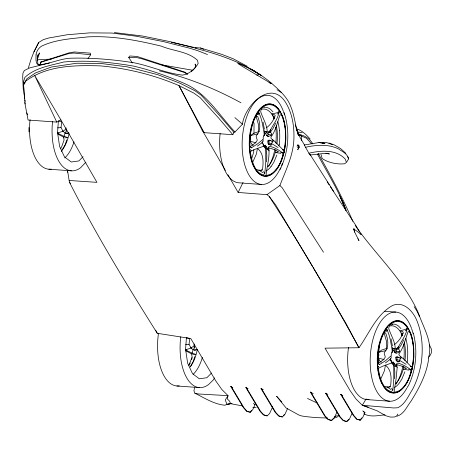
<?xml version="1.0" encoding="UTF-8"?>
<svg xmlns="http://www.w3.org/2000/svg" width="454" height="454" viewBox="0 0 454 454"><rect width="100%" height="100%" fill="white"/><g stroke="black" fill="none" stroke-linecap="round" stroke-linejoin="round"><path stroke-width="0.68" d="M253.775 149.769L253.752 151.891L251.516 159.36M253.962 133.482L254.07 123.573L253.383 121.57M259.296 110.719L259.183 110.316L259.172 111.065L259.183 110.316A35.469 17.751 -85.9 0 1 266.441 104.624A35.877 17.939 -85.8 0 1 270.243 104.074A35.9 17.978 -85.8 0 1 273.938 105.112A35.491 17.751 -85.9 0 1 280.322 111.746A35.491 17.751 -85.9 0 1 284.573 123.153L285.628 130.128L285.884 137.551A35.469 17.74 -85.9 0 1 284.011 152.362L283.103 155.841A35.582 17.797 -85.9 0 1 279.386 165.103M266.668 161.845L266.787 154.718L266.248 150.671M387.324 327.487L387.205 327.084L387.194 327.833L387.205 327.084A35.469 17.751 -85.9 0 1 394.464 321.392A35.877 17.939 -85.8 0 1 398.266 320.842A35.9 17.978 -85.8 0 1 401.96 321.88A35.491 17.751 -85.9 0 1 408.345 328.514A35.491 17.751 -85.9 0 1 412.601 339.921L413.656 346.896L413.912 354.319A35.469 17.74 -85.9 0 1 412.039 369.13L411.131 372.609A35.582 17.797 -85.9 0 1 407.414 381.871M394.691 378.613L394.81 371.486L394.271 367.439M283.795 152.198L283.801 151.789L284.011 152.362L283.637 152.487L284.011 152.362M411.818 368.966L411.823 368.557L412.039 369.13L411.659 369.255L412.039 369.13M378.642 363.461L378.761 358.529M378.823 355.715L378.857 354.307M378.908 352.196L379.056 345.863M249.978 138.901L249.904 146.126L251.3 147.891L257.475 143.952L262.616 139.758L263.258 138.907L263.218 137.295L265.074 133.096L264.143 133.283L264.149 135.133M264.472 132.347L264.455 130.525M392.494 349.115L392.477 347.293M251.891 159.944L250.574 153.497L250.563 151.398L254.751 149.406L263.218 146.381L263.371 144.094L261.907 142.794L263.189 141.103L263.07 139.701M391.24 363.149L391.916 362.718L393.385 365.254L393.743 367.382L393.817 378.528L392.875 389.958L391.325 391.813L387.869 390.173A35.35 17.661 -86 0 1 383.289 384.788A35.35 17.644 -86 0 1 379.947 376.667L378.596 370.265L378.591 368.166L382.773 366.174L391.24 363.149L391.393 360.862L389.929 359.562L391.217 357.871L391.093 356.469M265.028 147.715L265.108 146.546L264.404 145.621M393.05 364.483L393.13 363.314L392.426 362.388M58.373 121.07L57.556 132.63L59.633 146.511L64.491 156.902L71.284 162.01L78.848 160.949L83.054 156.721M186.395 337.838L185.578 349.398L187.661 363.279L192.519 373.67L199.312 378.778L206.871 377.717L211.547 373.018M276.236 169.966L272.701 173.496A35.503 17.763 -85.9 0 1 265.159 176.033L265.391 175.392L265.159 176.027A35.486 17.757 -85.9 0 1 258.042 172.503M400.729 390.258A35.503 17.763 -85.9 0 1 393.181 392.801L393.414 392.16L393.181 392.795A35.486 17.757 -85.9 0 1 386.065 389.271A35.923 17.95 -86 0 1 383.085 385.253A35.923 17.927 -86 0 1 379.686 377.002A35.486 17.763 -85.9 0 1 377.836 366.815A35.503 17.768 -85.9 0 1 378.069 351.89L379.362 344.575M280.561 161.885L282.774 155.677L282.638 152.782C278.654 150.047 274.295 147.192 269.477 146.324L268.779 146.71L268.637 147.385C270.13 156.454 266.992 165.767 266.101 174.818L266.515 175.346L267.134 175.306L270.794 174.143A35.225 17.61 -85.8 0 0 276.083 169.427M397.188 367.615L396.109 378.681L394.129 391.586L394.537 392.114L395.162 392.074L398.816 390.911A35.225 17.649 -86 0 0 404.134 386.28A35.304 17.712 -86 0 0 408.611 378.698L410.796 372.445L410.66 369.55C406.676 366.815 402.318 363.96 397.505 363.092L396.807 363.478L396.66 364.153L397.188 367.615L393.204 361.883L392.772 361.906L392.483 362.553L394.492 366.083M285.362 143.833L285.606 141.313A36.224 18.126 -85.9 0 0 285.668 139.418M413.39 360.601L413.634 358.081M194.567 344.245L193.813 349.563M413.441 358.07L412.266 366.418L411.517 367.014L403.714 359.097L399.304 355.465L398.901 354.585L399.14 353.649C403.861 347.242 405.36 339.007 408.106 331.636L409.434 331.551L410.558 334.082L412.323 340.199L413.361 347.06M251.925 159.899A35.35 17.644 -86 0 0 255.267 168.02A35.35 17.661 -86 0 0 259.847 173.377L263.297 175.045L264.852 173.19L265.789 161.76L265.715 150.614L265.363 148.486L263.887 145.95L263.218 146.381M251.334 127.807L250.041 135.122A35.503 17.768 -85.9 0 0 249.814 150.047L250.165 150.223L250.103 149.508L249.814 150.047A35.486 17.763 -85.9 0 0 252.6 163.292M378.08 366.679L378.125 366.276L377.836 366.815L378.193 366.991L377.836 366.815M280.322 111.746L280.226 112.49L280.322 111.746L280.146 112.132M408.345 328.514L408.254 329.258L408.345 328.514L408.174 328.9M66.08 127.824L65.915 129.101L63.089 131.229L61.006 127.619L61.738 121.888L58.504 120.951M194.181 343.956L193.937 345.869L191.117 347.997L189.029 344.387L189.766 338.656L186.532 337.719M253.372 145.405L252.14 144.775L250.058 141.166L250.79 135.434L253.616 133.306L259.325 131.444M381.394 362.173L380.168 361.543L378.08 357.934L378.818 352.202L381.638 350.074L387.353 348.212M278.966 145.865L279.204 144.27M406.994 362.632L407.227 361.038M285.243 145.087L284.681 148.81A36.292 18.069 -85.8 0 1 281.9 159.246C279.59 165.262 276.355 171.47 270.658 174.892A36.224 18.126 -85.9 0 1 264.932 176.283L263.053 175.959M413.265 361.855L412.703 365.578A36.292 18.069 -85.8 0 1 409.928 376.014L408.923 378.5M268.331 144.463L270.879 145.064L271.781 144.815L271.378 143.436L272.536 142L272.179 141.58L272.491 139.531L271.276 138.697L270.879 137.817L271.112 136.881C275.839 130.474 277.332 122.24 280.078 114.868L281.412 114.783L282.53 117.314L284.3 123.431L285.333 130.292A35.242 17.604 -85.9 0 1 285.373 141.296L284.238 149.65L283.795 150.257L282.399 149.746M396.995 361.378L398.901 361.832L399.804 361.583L399.406 360.204L400.564 358.768L400.207 358.348L400.519 356.299M297.41 145.042L299.101 147.181L297.784 149.599L299.101 147.181L298.749 145.132L297.41 145.042L297.109 146.421M65.785 132.795L66.358 129.322M257.407 148.407L256.425 153.94L252.549 162.64M385.435 365.175L384.447 370.708L380.577 379.408M194.499 387.795L193.937 390.877L194.902 393.226C204.516 397.954 213.953 404.264 224.9 405.223L226.96 404.338L231.829 403.328L226.96 404.338L225.269 399.963L228.044 395.65L221.79 389.453L215.815 380.963L190.754 338.531L157.271 333.293C126.206 283.949 95.766 234.105 69.377 182.077L67.51 170.312L67.725 172.344M69.297 180.488L96.94 182.343L60.91 119.941L56.756 122.092L28.074 120.032L25.089 104.244L23.591 84.966L25.816 81.101C46.915 65.359 74.995 65.143 100.215 65.87C127.307 68.287 153.946 74.893 178.955 85.59L202.115 130.06L204.164 132.653L232.845 134.707L233.901 132.341L235.002 132L242.447 124.203C244.49 106.446 270.181 79.036 285.208 101.792C291.984 112.382 294.237 125.287 293.931 137.704C293.732 154.678 285.827 170.051 279.891 185.533L266.986 194.653L238.146 192.462L227.902 174.722M262.537 143.038L262.77 141.83M390.792 358.598L390.61 360.765M428.695 358.478C426.709 374.085 419.133 388.193 410.915 401.347C406.835 406.602 403.935 414.161 397.091 416.187M58.118 134.083L58.322 133.056M186.146 350.851L186.35 349.824M428.389 358.212C433.383 342.554 423.287 327.703 418.52 313.362C403.85 279.829 375.844 255.171 355.266 225.559M64.616 137.84L67.771 137.664L64.218 136.325L65.007 132.982L62.72 130.956M192.644 354.608L195.799 354.432L192.241 353.093L193.029 349.75L190.742 347.724M66.783 139.911L65.177 144.69L61.449 151.12M194.806 356.679L193.2 361.458L190.578 366.35M37.517 58.941L39.6 52.914C36.729 55.734 37.307 60.2 37.915 63.81L39.118 65.149M357.996 238.73L358.961 240.614L354.665 232.085L353.717 229.429L353.916 228.691L354.79 229.713M28.381 67.884L30.883 59.746L33.936 51.87L38.743 42.443L43.363 39.623L48.703 38.005L67.243 34.737L89.75 32.87L111.985 33.051L136.075 36.189L163.571 41.637L189.125 48.067L197.694 50.683L207.518 54.537M276.866 154.967L273.836 162.305L270.998 166.675M404.894 371.735L401.864 379.073L399.021 383.443A32.33 16.162 -85.8 0 1 394.73 387.381M40.009 64.916L41.019 61.903L69.417 52.76L74.348 51.983L90.312 53.146L90.692 54.741L87.974 58.543M270.737 131.802L268.728 132.296L267.332 133.232L266.697 134.424L267.593 136.279L270.056 135.973L271.378 135.031L271.787 133.822L270.278 131.927L270.737 131.802L270.658 129.657C273.768 123.664 278.779 117.66 279.102 110.759C277.127 107.649 273.995 104.987 270.198 104.67A35.242 17.621 -85.8 0 0 264.603 106.083L261.095 108.881L260.715 111.849C262.832 118.409 267.145 124.89 267.219 131.83L268.166 131.893L269.455 131.127L270.658 129.657M398.76 348.57L396.756 349.064L395.355 350L394.719 351.192L395.621 353.047L398.084 352.741L399.406 351.799L399.809 350.59L398.3 348.695L398.76 348.57L398.686 346.425C401.79 340.432 406.807 334.428 407.13 327.527C405.15 324.417 402.023 321.755 398.226 321.438A35.242 17.621 -85.8 0 0 392.631 322.851L389.123 325.649L388.738 328.617C390.86 335.177 395.167 341.658 395.247 348.598L396.189 348.661L397.483 347.895L398.686 346.425M39.714 65.331L41.019 61.903M392.171 351.901L393.096 349.864L392.165 350.051C392.738 352.094 390.729 353.66 391.28 355.675L385.503 360.72L379.328 364.658L377.927 362.894L378 355.669A35.225 17.564 -85.9 0 1 379.669 344.807A35.304 17.615 -85.8 0 1 382.887 335.131L385.696 329.945L386.683 329.127C389.975 335.466 390.877 343.02 392.165 350.051M189.897 362.979L192.11 356.776L191.537 353.848L185.595 350.698M37.353 56.682L38.125 54.826M266.458 135.53L267.69 135.615L268.308 134.219L268.059 132.591M394.481 352.298L395.718 352.383L396.331 350.987L396.081 349.359M253.366 403.436L255.029 404.707L252.77 409.61L250.404 412.249L246.681 411.375L243.389 407.584L230.723 386.399L232.862 387.71M272.695 406.795L269.58 413.566L267.088 415.892L263.337 414.831L260.029 411.262L245.818 387.483L248.071 388.652M287.603 408.498L284.766 414.655L282.274 416.982L278.529 415.921L275.22 412.351L261.005 388.573L263.258 389.742M336.993 412.039L334.155 418.191L331.664 420.517L327.919 419.456L324.61 415.887L310.394 392.108L313.243 393.658M352.179 413.129L349.347 419.28L346.856 421.607L343.105 420.546L339.802 416.976L325.586 393.198L327.839 394.367M362.769 410.887L364.982 412.59L362.723 417.487L360.357 420.132L356.634 419.252L353.343 415.467L340.676 394.282L342.815 395.587M238.146 192.462L243.06 182.44M280.118 169.461C288.716 152.079 290.214 131.098 284.13 112.683M408.668 379.124C406.426 383.993 403.419 388.868 398.686 391.66M408.14 386.229C416.29 369.948 417.85 350.556 413.31 332.998M254.83 118.318L257.673 113.177L258.655 112.359C261.947 118.698 262.849 126.252 264.143 133.283M262.962 144.463L263.371 144.094M390.99 361.231L391.393 360.862M38.743 42.443L33.936 51.87M258.411 114.794L259.296 113.04M386.433 331.562L387.324 329.808M275.828 123.006L272.95 128.584L270.357 132.188L268.24 132.324M403.85 339.774L400.973 345.352L398.379 348.956L396.263 349.092M258.655 112.359L257.713 114.056L256.601 114.573M386.683 329.127L385.735 330.824L384.629 331.341M397.823 414.025L396.626 416.04L394.333 417.033L390.292 417.073L385.69 415.711L377.206 410.853L362.32 405.274L366.168 398.794M318.878 142.539L324.888 143.345L318.878 142.539L304.345 144.991L305.542 147.272C316.296 144.9 328.06 143.907 338.292 148.793C342.18 151.415 347.582 153.781 348.627 158.855L346.578 162.26L344.609 163.758C337.367 164.575 328.117 162.753 322.124 158.469L321.052 154.536M85.868 162.203L80.761 167.588A44.674 22.354 -85.9 0 1 52.568 121.422M214.594 377.859L213.187 380.083L208.789 384.356A44.674 22.354 -85.9 0 1 180.743 336.868M132.392 62.964L128.686 57.459L136.512 57.533L141.671 58.736L184.784 72.583L185.016 72.22L187.746 74.269M264.5 131.791L266.481 131.529L266.742 132L263.853 135.916M392.528 348.559L394.503 348.297L394.764 348.768L391.881 352.684M268.28 144.185L269.012 143.044L268.944 141.308L268.144 140.717M396.302 360.953L397.04 359.812L396.972 358.075L396.172 357.485M259.183 110.316L257.543 112.564A35.577 17.808 -85.9 0 0 254.615 117.955M387.205 327.084L385.571 329.332A35.577 17.808 -85.9 0 0 381.388 337.804M392.154 351.061L392.755 350.289M128.686 57.459L129.867 55.978L137.159 56.483L185.016 72.22M272.536 142L273.762 140.513L272.491 139.531M400.564 358.768L401.79 357.281M250.324 411.778L251.505 410.456M359.88 420.098L361.855 417.896M261.907 142.794L257.395 146.148M389.929 359.562L385.418 362.916M191.509 71.391L194.692 68.282L195.765 66.119L195.055 64.054L195.918 65.858M283.29 415.552L284.289 414.621M331.187 420.483L333.179 418.622M346.379 421.573L348.871 419.246M400.729 390.264L404.259 386.734A35.872 17.99 -86 0 0 407.437 381.922M266.509 127.75C270.59 124.81 273.597 120.31 275.203 115.577L274.801 114.924L272.003 114.039L277.218 112.717L279.193 111.656M394.532 344.518C398.612 341.578 401.625 337.078 403.231 332.345L402.823 331.692L400.025 330.807L405.24 329.485L407.221 328.424M339.444 415.24L336.533 417.447L333.798 417.992M277.105 114.113L279.199 112.706M405.133 330.881L407.227 329.473M250.648 146.398L255.193 143.078L257.095 140.695L257.163 139.48L256.391 137.795L256.181 135.854C261.254 130.61 260.21 122.79 257.702 116.491L255.738 115.543M378.676 363.166L383.216 359.846L385.123 357.463L385.191 356.248L384.419 354.563L384.203 352.622C389.277 347.378 388.238 339.558 385.73 333.259L384.873 332.572M334.15 417.101L337.441 415.472M58.163 134.225L63.509 137.08L64.048 136.824M191.537 353.848L192.07 353.592M390.911 325.126L392.636 324.338M269.165 150.847L267.883 149.264L269.057 148.736M395.911 366.032L397.085 365.504M264.495 146.171L265.641 145.717L267.883 149.264M392.523 362.939L393.669 362.485M37.058 60.28L38.732 59.667L51.342 59.111M403.146 333.554L401.904 333.985L402.846 333.752M57.38 133.09L63.089 131.229M185.402 349.858L191.117 347.997M40.758 62.26L68.917 53.527L73.764 53.039L90.692 54.741M227.545 404.593L231.829 403.328M297.387 147.646L299.101 147.181M273.875 117.217L274.823 116.984M266.158 149.996L267.985 149.599M394.18 366.764L396.013 366.367M65.62 133.601L68.917 132.812L67.181 133.34L65.007 132.982M194.301 350.21L196.945 349.58L195.203 350.108L193.029 349.75M49.463 62.97L29.68 67.896L24.363 70.489L22.978 73.06L22.7 76.868L23.233 89.262M250.79 135.434L257.951 133.834M378.818 352.202L385.979 350.601M272.179 141.58L270.896 140.604L269.341 140.161L268.212 140.394L267.752 141.234L268.042 143.646L270.879 145.064M400.207 358.348L398.924 357.372L397.369 356.929L396.24 357.162L395.78 358.002L396.07 360.414L398.901 361.832M299.992 135.377L301.195 135.15L301.592 140.439M256.726 75.086L258.615 74.74M268.365 141.024L270.896 140.604M396.393 357.792L398.924 357.372M268.121 140.343L269.341 140.161M395.536 357.196L397.369 356.929M305.542 147.272L308.873 153.202C320.967 150.439 336.079 149.111 345.329 159.206L346.158 161.755M308.873 153.202L310.15 155.013L325.234 153.31L329.388 153.94L325.915 153.27M385.015 414.877C377.915 415.467 370.43 417.464 363.796 413.759M57.618 127.852L61.006 127.619M185.641 344.62L189.029 344.387M252.827 407.482L256.169 407.346M265.562 148.186L267.338 148.123M393.584 364.954L395.36 364.891M323.396 142.97L322.153 142.987L326.029 142.346L332.606 144.775M327.408 418.015L315.848 417.612L306.836 416.721L301.814 416.006L298.931 415.064L286.094 407.964L276.611 396.257L281.809 401.983M264.83 131.978L266.742 132M392.858 348.746L394.764 348.768M298.658 135.008L301.195 135.15M247.299 66.301L233.367 58.844L221.807 54.361L200.447 47.976L196.525 47.727L194.857 48.158C222.182 55.218 249.672 64.774 271.56 83.235C279.096 90.108 287.405 96.952 290.901 106.911C294.663 116.042 295.276 126.019 298.465 135.332L295.287 124.873M48.907 169.211L71.42 170.829M261.498 184.449L238.986 182.831A44.674 22.354 -85.9 0 1 220.133 133.431M384.566 311.279L395.826 312.085M176.929 385.979L199.448 387.597M367.014 399.599L389.526 401.217M254.552 404.673L255.029 404.707M364.982 412.59L363.399 411.704M114.312 32.563L142.533 36.036L170.301 41.706L193.58 47.704M298.834 134.668C304.696 135.122 310.02 138.793 312.795 143.952M362.32 405.274L393.692 407.97L397.789 407.76C405.218 404.219 408.339 395.837 412.595 389.328C416.874 381.059 419.661 372.104 421.227 362.939C423.207 349.035 422.356 334.507 417.169 321.353C413.611 311.705 403.634 300.463 392.37 305.582C376.287 314.718 369.278 333.332 358.961 347.741L325.024 348.156L350.091 390.588L356.067 399.072L362.32 405.274L368.256 407.147M268.405 143.033L271.378 143.436L278.058 147.544M396.433 359.801L399.406 360.204L406.086 364.312M297.461 131.955L302.182 132.63M280.913 153.338L275.504 152.55L278.489 151.676L274.727 149.724L268.314 147.629M408.935 370.106L403.532 369.318L406.512 368.444L402.755 366.491L396.342 364.397M265.17 146.608L266.413 146.818M392.574 363.268L394.435 363.586M162.384 64.99L192.944 70.296M391.081 392.727L392.96 393.05A36.224 18.137 -86.1 0 0 398.686 391.683M242.504 405.921L230.7 403.702L229.486 401.075L227.306 398.975L228.044 395.65L198.472 393.981L194.902 393.226M268.331 134.384L271.378 135.031M396.353 351.152L399.406 351.799M280.583 152.34L282.638 152.782M408.611 369.108L410.66 369.55M171.328 42.233L196.179 47.897M296.11 128.624C301.762 130.236 306.285 134.673 310.105 139.003M360.357 420.132L357.111 419.286L353.819 415.501L341.153 394.316M250.404 412.249L247.158 411.409L243.866 407.618L231.2 386.433M266.827 135.383L267.69 135.615M395.718 352.383L394.855 352.151L394.605 350.522M250.058 141.166L256.096 142.879M378.08 357.934L384.124 359.647M159.337 70.841C187.984 77.589 215.179 88.729 240.983 102.78M346.856 421.607L343.582 420.58L340.279 417.01L326.063 393.232M331.664 420.517L328.395 419.49L325.087 415.921L310.871 392.142M282.274 416.982L279.006 415.955L275.697 412.385L261.481 388.607M267.088 415.892L263.814 414.865L260.511 411.296L246.295 387.517M328.974 142.959L334.377 144.957L340.648 148.611L345.829 153.299M359.954 233.867L361.174 234.315L355.448 230.127L353.717 229.429M64.218 136.325L59.741 134.322L57.885 132.994M192.241 353.093L187.763 351.09L185.907 349.762M266.969 135.803L268.479 136.416M394.997 352.571L396.507 353.184M200.447 47.976L203.63 49.333M269.001 82.577L271.316 83.581L243.554 67.113L237.873 63.52L237.998 63.129L248.219 67.958L261.589 75.608L252.231 69.763L252.282 70.257M300.582 135.638L306.512 138.249L311.285 143.504M307.5 398.47L317.511 403.214M257.912 73.469L259.921 74.632M282.382 149.389L283.795 150.257M410.41 366.157L411.823 367.025M263.053 172.775L258.769 170.137L260.721 170.352L262.514 169.376C263.519 162.192 263.785 153.157 257.322 148.384M391.076 389.543L386.797 386.904L388.749 387.12L390.536 386.144C391.547 378.959 391.808 369.925 385.344 365.152M250.75 68.991L255.523 71.976M277.025 89.761L281.44 92.548M325.586 393.198L326.766 393.959M310.394 392.108L311.58 392.869M261.005 388.573L262.191 389.328M245.818 387.483L246.999 388.238M253.939 70.779L256.209 72.311M184.784 72.583L187.02 74.252M340.676 394.282L341.788 395.128M230.723 386.399L231.829 387.251M266.986 194.653L269.182 196.389L275.697 204.975L309.571 261.515M234.877 117.609L242.447 124.203M269.455 131.127L270.232 131.847M397.483 347.895L398.254 348.615M273.762 140.513L283.489 150.246M279.891 185.533L282.155 187.712L323.486 252.231M265.193 175.545L265.159 176.027M393.215 392.313L393.181 392.795M233.901 132.341L219.764 115.747L201.19 95.249L194.97 90.777L180.011 83.218L157.651 74.643L127.211 66.857L101.27 63.503L76.669 63.237L51.393 67.027L35.622 72.873L26.871 78.735L24.647 82.6L24.754 83.973M232.845 134.707L218.709 118.114L200.14 97.616L193.915 93.149L178.955 85.59L204.164 132.653M235.002 132C219.481 115.52 207.217 94.211 186.129 84.234C169.075 76.709 151.42 70.188 133.232 66.034C110.316 62.124 86.935 59.956 63.719 62.005C50.354 65.597 35.287 67.578 24.822 77.441L23.477 81.97L23.92 93.087L24.76 98.603M272.945 111.82L270.505 109.289A32.348 16.179 -86 0 0 265.601 107.348M400.973 328.588L398.527 326.057A32.348 16.179 -86 0 0 393.624 324.116A32.319 16.157 -85.8 0 0 392.489 324.128M69.377 182.077L70.648 183.688M265.641 145.717L265.176 145.115L264.455 145.785L266.47 149.315M263.57 171.516L264.852 173.19M391.592 388.284L392.875 389.958M250.773 147.175L251.3 147.891M378.801 363.943L379.328 364.658M327.198 181.963L329.156 184.903M256.221 170.817L253.468 166.164A36.292 18.16 -85.9 0 1 249.904 153.696C248.071 139.673 249.836 124.617 257.27 112.365A36.292 18.205 -86.1 0 1 262.463 106.52L264.33 105.283A36.224 18.126 -85.9 0 1 270.051 103.892L271.929 104.216A36.32 18.171 -85.9 0 1 278.767 109.352L282.666 116.78A36.292 18.16 -85.9 0 1 285.084 126.484L285.226 127.676M384.249 387.585L381.496 382.932M330.33 186.673L355.703 225.235L359.528 231.898M310.19 154.689L333.809 191.628M269.182 196.389C300.996 245.693 330.773 296.286 358.961 347.741L346.152 323.747L313.101 267.491M414.19 306.649L416.982 311.211L419.581 316.699M429.41 344.858L431.266 348.774A10.51 7.372 -30.6 0 1 428.797 357.06M309.923 262.117L312.397 266.294M304.549 145.11L299.969 137.329L296.576 129.095M60.91 119.941L34.566 75.245L56.756 122.092M202.115 130.06L225.434 170.437M318.192 153.401C330.625 175.579 342.764 197.955 352.837 221.325M317.42 154.088C327.209 172.616 338.712 190.521 345.993 210.225L343.797 205.089M155.677 330.137L157.271 333.293M251.062 150.342L251.289 150.796M344.03 204.527L340.5 197.388L343.247 203.806M339.433 195.209L345.993 210.225M410.694 333.548L406.79 326.12A36.32 18.171 -85.9 0 0 399.957 320.984L398.073 320.66A36.224 18.109 -85.7 0 0 392.358 322.079L390.485 323.288A36.292 18.205 -86.1 0 0 385.298 329.133C377.864 341.385 376.094 356.435 377.927 370.458M347.673 156.545L348.627 158.855M391.303 361.049L391.927 362.786M263.28 144.281L263.905 146.018M26.848 112.927L27.433 114.748M309.969 154.417L310.15 155.013M296.763 129.719L298.465 135.332M383.902 332.294L386.519 341.431L386.791 349.154M255.88 115.526L258.491 124.663L258.74 131.683M342.271 201.003L342.821 203.052M24.811 102.559L25.163 103.926M391.081 338.911L392.432 346.033M263.053 122.143L264.404 129.265M353.916 228.691L354.665 232.085M63.509 137.08L64.088 140.008L61.875 146.211A35.304 17.621 -85.8 0 1 60.768 148.435M24.97 99.982L25.18 101.361M285.367 128.874L285.509 130.065M298.749 145.132L298.863 146.54M28.931 127.534L28.971 131.944M69.093 133.607A30.73 15.374 -85.9 0 1 65.938 143.702L64.752 146.126A30.73 15.374 -85.9 0 1 61.335 151.12M73.991 141.892A36.297 18.149 -85.9 0 1 64.718 157.93M66.568 130.026A35.469 17.751 -85.9 0 1 66.392 131.263M51.257 169.126A44.674 22.354 -85.9 0 1 30.049 119.811M261.373 109.318A30.73 15.374 -85.9 0 1 274.278 118.744M276.27 125.259A30.73 15.374 -85.9 0 1 276.929 143.924M275.901 149.809A30.73 15.374 -85.9 0 1 273.036 158.542L271.855 160.966A30.73 15.374 -85.9 0 1 267.695 166.749M262.429 170.051A30.73 15.374 -85.9 0 1 256.589 169.444M262.962 175.931A36.292 18.16 -85.9 0 1 256.152 170.738M252.628 163.247A35.923 17.927 -86 0 0 255.057 168.485A35.923 17.95 -86 0 0 258.054 172.469M254.859 118.363A35.304 17.615 -85.8 0 0 251.647 128.039A35.225 17.564 -85.9 0 0 250.023 138.901M251.295 127.778A35.872 17.978 -85.9 0 1 254.592 117.909M270.987 166.646A32.33 16.162 -85.8 0 1 266.14 170.948M277.786 121.621A32.348 16.151 -85.9 0 1 279.454 130.809M279.505 130.78A32.319 16.213 -85.9 0 1 279.255 144.281M280.566 167.906A44.674 22.354 -85.9 0 1 247.725 172.702A44.674 22.354 -85.9 0 1 250.897 107.66A44.674 22.354 -85.9 0 1 283.33 111.185M283.546 111.786A44.674 22.354 -85.9 0 1 284.544 114.907M282.388 163.474A44.674 22.354 -85.9 0 1 281.639 165.421M197.257 349.694A30.73 15.379 -85.9 0 1 193.966 360.476L192.78 362.894A30.73 15.379 -85.9 0 1 190.09 367.025M179.279 385.894A44.674 22.354 -85.9 0 1 158.497 333.281M410.7 333.559A36.32 18.171 -85.9 0 1 412.346 339.172M412.493 339.836A36.32 18.171 -85.9 0 1 413.117 343.275L413.537 346.833A36.224 18.217 -85.9 0 1 413.793 349.892M390.973 392.761A36.32 18.171 -85.9 0 1 384.163 387.563M381.474 382.983A36.32 18.171 -85.9 0 1 377.904 370.509M413.787 356.186A36.224 18.217 -85.9 0 1 413.679 358.081M413.401 347.038A35.242 17.695 -85.9 0 1 413.486 358.07M389.396 326.086A30.73 15.374 -85.9 0 1 402.306 335.512M404.293 342.027A30.73 15.374 -85.9 0 1 404.957 360.692M403.924 366.577A30.73 15.374 -85.9 0 1 401.064 375.31L399.878 377.734A30.73 15.374 -85.9 0 1 395.723 383.522M401.098 332.901A36.275 18.132 -86 0 1 402.079 335.926M403.691 343.956A36.275 18.132 -86 0 1 403.895 359.103M402.931 365.884A36.275 18.132 -86 0 1 395.996 384.146M202.393 357.417A36.297 18.149 -85.9 0 1 193.194 374.283M390.457 386.819A30.73 15.374 -85.9 0 1 384.617 386.218M192.235 357.616A35.582 17.808 -85.9 0 1 191.588 359.602M190.113 363.342A35.582 17.808 -85.9 0 1 189.295 365.09M189.874 362.933A35.304 17.621 -85.8 0 1 188.79 365.203M194.596 346.794A35.469 17.757 -85.9 0 1 194.42 348.031M405.808 338.389A32.348 16.151 -85.9 0 1 407.238 361.061M369.023 399.56A44.674 22.354 -85.9 0 1 348.496 347.463M406.841 388.147A44.674 22.354 -85.9 0 1 374.76 387.285A44.674 22.354 -85.9 0 1 379.555 323.373A44.674 22.354 -85.9 0 1 411.358 327.953M411.574 328.554A44.674 22.354 -85.9 0 1 413.095 333.645M407.737 386.456A44.674 22.354 -85.9 0 1 407.142 387.591M379.402 344.603A35.872 17.899 -85.8 0 1 381.417 337.85M272.088 113.608A36.275 18.166 -85.9 0 1 274.091 119.107M275.72 127.216A36.275 18.166 -85.9 0 1 275.833 143.055M274.795 149.792A36.275 18.166 -85.9 0 1 268.654 166.289M279.409 165.154A35.872 17.99 -86 0 1 276.248 170.006M280.589 161.93A35.304 17.712 -86 0 1 276.106 169.512M285.47 130.094A36.224 18.126 -85.9 0 1 285.645 132.54M263.893 107.428A32.319 16.157 -85.8 0 1 265.034 107.337M36.042 54.883L35.98 60.064L36.496 62.981L38.085 64.774C48.958 64.389 59.196 58.895 70.126 58.22C91.543 57.641 112.933 59.429 134.078 62.805C150.422 66 165.937 73.247 182.502 75.126C189.131 74.013 194.999 69.235 198.165 63.424L197.513 60.32C187.854 51.296 173.252 51.171 161.539 46.2C137.454 40.355 112.859 35.622 87.957 36.888C72.294 38.647 55.774 39.305 41.354 46.251C38.454 48.26 36.326 51.302 36.042 54.883"/></g></svg>
